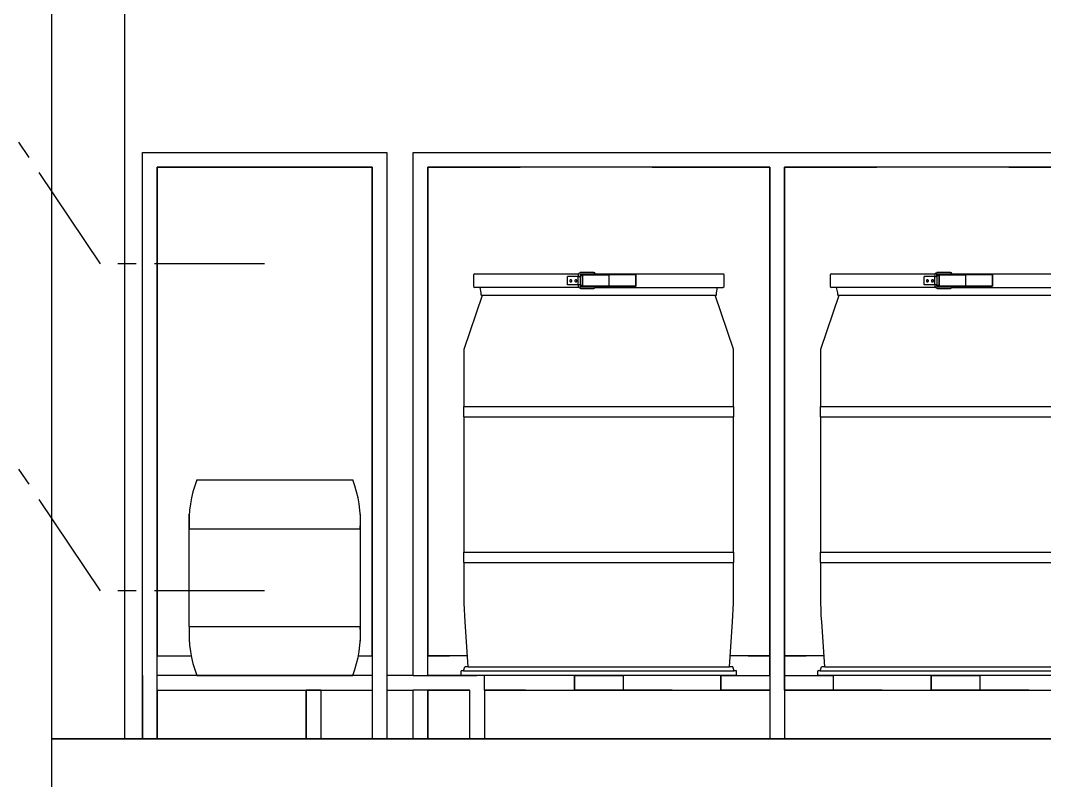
# Model space of a CAD drawing. Header units: millimetres. Extents: x 19989 to 114677, y -6335 to 49043.
# Drawn here: x 94696 to 96792, y 18031 to 19586 of the extents above; entities that cross this region are included whole.
import ezdxf

# ---------------------------------------------------------------- set-up
doc = ezdxf.new("R2010")
doc.units = ezdxf.units.MM
doc.header["$MEASUREMENT"] = 0
doc.linetypes.add('CENTER2', pattern=[1.125, 0.75, -0.125, 0.125, -0.125])
doc.layers.add('Edges', color=7, linetype='Continuous')

# ---------------------------------------------------------------- blocks, each defined once
blk = doc.blocks.new('plastic water drum ls')
at = {"layer": 'Edges'}
for p, q in [((-10.884, 17.568), (-11.019, 17.493)), ((-11.019, 17.493), (-11.019, 16.465)), ((-10.884, 17.568), (-1.769, 17.568)), ((-2.743, 16.624), (-2.743, 17.335)), ((-1.822, 17.335), (-2.743, 17.335)), ((-2.739, 17.328), (-2.739, 17.331)), ((-1.822, 16.624), (-1.822, 17.335)), ((-1.822, 17.335), (-1.776, 17.335)), ((-1.776, 17.54), (-1.771, 17.563)), ((-1.776, 17.335), (-1.776, 17.54)), ((-1.776, 17.335), (-1.652, 17.335)), ((-1.771, 17.563), (-1.769, 17.568)), ((-1.769, 17.568), (-1.765, 17.581)), ((-1.765, 17.581), (-1.758, 17.598)), ((-1.758, 17.598), (-1.749, 17.615)), ((-1.749, 17.615), (-1.738, 17.63)), ((-1.738, 17.63), (-1.726, 17.643)), ((-1.726, 17.643), (-1.713, 17.654)), ((-1.713, 17.654), (-1.698, 17.664)), ((-1.698, 17.664), (-1.683, 17.672)), ((-1.683, 17.672), (-1.666, 17.678)), ((-1.661, 17.525), (-1.683, 17.53)), ((-1.683, 17.53), (-1.683, 17.527)), ((-1.683, 17.527), (-1.661, 17.525)), ((-1.666, 17.678), (-1.656, 17.679)), ((-1.661, 17.525), (-1.654, 17.526)), ((-1.656, 17.679), (-1.637, 17.682)), ((-1.652, 17.525), (-1.654, 17.526)), ((-1.651, 17.53), (-1.652, 17.525)), ((-1.652, 17.525), (-1.652, 17.335)), ((-1.606, 17.335), (-1.652, 17.335)), ((-1.65, 17.533), (-1.651, 17.53)), ((-1.648, 17.537), (-1.65, 17.533)), ((-1.645, 17.54), (-1.648, 17.537)), ((-1.643, 17.543), (-1.645, 17.54)), ((-1.64, 17.545), (-1.643, 17.543)), ((-1.637, 17.547), (-1.641, 17.548)), ((-1.637, 17.547), (-1.64, 17.545)), ((-1.637, 17.682), (-1.628, 17.683)), ((-1.634, 17.549), (-1.637, 17.547)), ((-1.632, 17.549), (-1.634, 17.549)), ((-1.63, 17.55), (-1.632, 17.549)), ((-1.437, 17.55), (-1.63, 17.55)), ((-0.427, 17.683), (-1.628, 17.683)), ((-1.606, 16.624), (-1.606, 17.335)), ((-1.571, 17.51), (-1.572, 17.504)), ((-1.572, 17.504), (-1.572, 17.441)), ((-1.572, 17.504), (-1.567, 17.504)), ((-1.572, 17.441), (-1.567, 17.441)), ((-1.569, 17.516), (-1.571, 17.51)), ((-1.567, 17.51), (-1.571, 17.51)), ((-1.566, 17.521), (-1.569, 17.516)), ((-1.565, 17.516), (-1.569, 17.516)), ((-1.565, 17.516), (-1.567, 17.51)), ((-1.549, 17.51), (-1.567, 17.51)), ((-1.567, 17.51), (-1.567, 17.504)), ((-1.567, 17.504), (-1.567, 17.441)), ((-1.549, 17.504), (-1.567, 17.504)), ((-1.567, 17.441), (-1.549, 17.441)), ((-1.562, 17.525), (-1.566, 17.521)), ((-1.562, 17.521), (-1.566, 17.521)), ((-1.562, 17.521), (-1.565, 17.516)), ((-1.547, 17.516), (-1.565, 17.516)), ((-1.557, 17.528), (-1.562, 17.525)), ((-1.558, 17.525), (-1.562, 17.525)), ((-1.558, 17.525), (-1.562, 17.521)), ((-1.544, 17.521), (-1.562, 17.521)), ((-1.54, 17.525), (-1.558, 17.525)), ((-1.553, 17.528), (-1.557, 17.528)), ((-1.551, 17.529), (-1.553, 17.528)), ((-1.551, 17.529), (-1.542, 17.529)), ((-1.547, 17.516), (-1.549, 17.51)), ((-1.517, 17.51), (-1.549, 17.51)), ((-1.549, 17.51), (-1.549, 17.504)), ((-1.549, 17.504), (-1.549, 17.441)), ((-1.518, 17.504), (-1.549, 17.504)), ((-1.549, 17.441), (-1.518, 17.441)), ((-1.544, 17.521), (-1.547, 17.516)), ((-1.516, 17.516), (-1.547, 17.516)), ((-1.54, 17.525), (-1.544, 17.521)), ((-1.513, 17.521), (-1.544, 17.521)), ((-1.536, 17.528), (-1.542, 17.529)), ((-1.51, 17.525), (-1.54, 17.525)), ((-1.536, 17.528), (-1.531, 17.529)), ((-1.52, 17.529), (-1.531, 17.529)), ((-1.507, 17.528), (-1.52, 17.529)), ((-1.517, 17.51), (-1.518, 17.504)), ((-1.518, 17.504), (-1.476, 17.504)), ((-1.518, 17.504), (-1.518, 17.441)), ((-1.518, 17.441), (-1.476, 17.441)), ((-1.517, 17.51), (-1.516, 17.516)), ((-1.476, 17.51), (-1.517, 17.51)), ((-1.516, 17.516), (-1.513, 17.521)), ((-1.474, 17.516), (-1.516, 17.516)), ((-1.513, 17.521), (-1.51, 17.525)), ((-1.473, 17.521), (-1.513, 17.521)), ((-1.47, 17.525), (-1.51, 17.525)), ((-1.507, 17.528), (-1.503, 17.529)), ((-1.503, 17.529), (-1.488, 17.529)), ((-1.468, 17.528), (-1.488, 17.529)), ((-1.474, 17.516), (-1.476, 17.51)), ((-1.426, 17.51), (-1.476, 17.51)), ((-1.476, 17.51), (-1.476, 17.504)), ((-1.476, 17.504), (-1.476, 17.441)), ((-1.426, 17.504), (-1.476, 17.504)), ((-1.476, 17.441), (-1.451, 17.441)), ((-1.473, 17.521), (-1.474, 17.516)), ((-1.425, 17.516), (-1.474, 17.516)), ((-1.47, 17.525), (-1.473, 17.521)), ((0.869, 17.521), (-1.473, 17.521)), ((0.867, 17.525), (-1.47, 17.525)), ((-1.468, 17.528), (-1.465, 17.529)), ((-1.463, 17.529), (-1.465, 17.529)), ((-1.463, 17.539), (-1.452, 17.542)), ((-1.463, 17.529), (-1.463, 17.539)), ((-1.196, 17.539), (-1.463, 17.539)), ((-1.42, 17.528), (-1.463, 17.529)), ((-1.452, 17.542), (-1.441, 17.545)), ((-1.451, 17.441), (-1.451, 16.56)), ((-1.451, 17.441), (-1.426, 17.441)), ((-1.441, 17.545), (-1.438, 17.545)), ((-1.437, 17.55), (-1.438, 17.545)), ((-1.438, 17.545), (-1.43, 17.547)), ((-1.419, 17.549), (-1.437, 17.55)), ((-1.43, 17.547), (-1.419, 17.549)), ((-1.425, 17.516), (-1.426, 17.51)), ((-1.426, 17.51), (-1.426, 17.504)), ((-1.426, 17.51), (0.87, 17.51)), ((-1.426, 17.504), (-1.426, 17.441)), ((-1.426, 17.504), (0.871, 17.504)), ((-1.426, 17.441), (-1.426, 16.56)), ((-1.425, 17.516), (0.87, 17.516)), ((-1.42, 17.528), (-1.418, 17.529)), ((-1.419, 17.549), (-1.408, 17.551)), ((-1.196, 17.529), (-1.418, 17.529)), ((-1.408, 17.551), (-1.397, 17.553)), ((-1.397, 17.553), (-1.385, 17.554)), ((-1.385, 17.554), (-1.374, 17.555)), ((-1.374, 17.555), (-1.363, 17.556)), ((-1.363, 17.556), (-1.352, 17.556)), ((-1.352, 17.556), (-1.34, 17.556)), ((-1.335, 17.556), (-1.34, 17.556)), ((-1.335, 17.556), (-1.329, 17.556)), ((-1.329, 17.556), (-1.324, 17.556)), ((-1.324, 17.556), (-1.322, 17.556)), ((-1.322, 17.556), (-1.319, 17.556)), ((-1.319, 17.556), (-1.318, 17.556)), ((-1.318, 17.556), (-1.307, 17.556)), ((-1.307, 17.556), (-1.295, 17.556)), ((-1.295, 17.556), (-1.284, 17.555)), ((-1.284, 17.555), (-1.273, 17.554)), ((-1.273, 17.554), (-1.262, 17.553)), ((-1.262, 17.553), (-1.251, 17.551)), ((-1.24, 17.549), (-1.251, 17.551)), ((-0.443, 17.55), (-1.24, 17.549)), ((-1.24, 17.549), (-1.228, 17.547)), ((-1.228, 17.547), (-1.217, 17.545)), ((-1.217, 17.545), (-1.206, 17.542)), ((-1.206, 17.542), (-1.196, 17.539)), ((-1.196, 17.529), (-1.196, 17.539)), ((-1.145, 17.528), (-1.196, 17.529)), ((-1.144, 17.529), (-1.145, 17.528)), ((-1.144, 17.529), (-0.864, 17.528)), ((-0.864, 17.528), (-0.863, 17.529)), ((-0.578, 17.528), (-0.863, 17.529)), ((-0.863, 17.529), (-0.47, 17.529)), ((-0.47, 17.529), (-0.578, 17.528)), ((-0.47, 17.529), (-0.416, 17.529)), ((-0.431, 17.548), (-0.443, 17.55)), ((-0.43, 17.547), (-0.431, 17.548)), ((-0.427, 17.546), (-0.43, 17.547)), ((-0.397, 17.678), (-0.427, 17.683)), ((-0.424, 17.544), (-0.427, 17.546)), ((-0.422, 17.541), (-0.424, 17.544)), ((-0.419, 17.538), (-0.422, 17.541)), ((-0.418, 17.535), (-0.419, 17.538)), ((-0.416, 17.532), (-0.418, 17.535)), ((-0.416, 17.53), (-0.416, 17.532)), ((-0.416, 17.529), (-0.416, 17.53)), ((-0.416, 17.529), (-0.292, 17.529)), ((-0.378, 17.671), (-0.397, 17.678)), ((-0.361, 17.661), (-0.378, 17.671)), ((-0.346, 17.65), (-0.361, 17.661)), ((-0.332, 17.636), (-0.346, 17.65)), ((-0.32, 17.62), (-0.332, 17.636)), ((-0.31, 17.602), (-0.32, 17.62)), ((-0.302, 17.583), (-0.31, 17.602)), ((-0.298, 17.568), (-0.302, 17.583)), ((-0.295, 17.561), (-0.298, 17.568)), ((-0.298, 17.568), (10.884, 17.568)), ((-0.292, 17.529), (-0.295, 17.561)), ((0.291, 17.529), (-0.292, 17.529)), ((0.581, 17.528), (0.291, 17.529)), ((0.864, 17.529), (0.291, 17.529)), ((0.864, 17.529), (0.581, 17.528)), ((0.864, 17.529), (0.865, 17.528)), ((0.864, 17.529), (0.867, 17.528)), ((0.865, 17.528), (0.867, 17.525)), ((0.867, 17.528), (0.865, 17.528)), ((0.867, 17.528), (0.873, 17.529)), ((0.867, 17.525), (0.869, 17.521)), ((0.867, 17.525), (3.218, 17.525)), ((0.869, 17.521), (0.87, 17.516)), ((0.869, 17.521), (3.224, 17.521)), ((0.87, 17.516), (0.87, 17.515)), ((0.87, 17.516), (3.23, 17.516)), ((0.87, 17.515), (0.87, 17.51)), ((0.87, 17.51), (0.871, 17.504)), ((0.87, 17.51), (3.233, 17.51)), ((0.871, 17.504), (0.871, 16.493)), ((3.234, 17.504), (0.871, 17.504)), ((1.364, 17.529), (0.873, 17.529)), ((1.364, 17.529), (1.367, 17.528)), ((1.855, 17.529), (1.367, 17.528)), ((1.858, 17.528), (1.855, 17.529)), ((1.858, 17.528), (2.334, 17.529)), ((2.334, 17.529), (2.338, 17.528)), ((2.338, 17.528), (2.799, 17.529)), ((2.803, 17.528), (2.799, 17.529)), ((2.838, 17.528), (2.803, 17.528)), ((2.87, 17.529), (2.838, 17.528)), ((2.87, 17.529), (2.874, 17.528)), ((2.91, 17.528), (2.874, 17.528)), ((2.94, 17.529), (2.91, 17.528)), ((2.945, 17.528), (2.94, 17.529)), ((2.945, 17.528), (2.975, 17.529)), ((2.975, 17.529), (2.98, 17.528)), ((3.015, 17.528), (2.98, 17.528)), ((3.044, 17.529), (3.015, 17.528)), ((3.049, 17.528), (3.044, 17.529)), ((3.049, 17.528), (3.079, 17.529)), ((3.079, 17.529), (3.084, 17.528)), ((3.118, 17.528), (3.084, 17.528)), ((3.146, 17.529), (3.118, 17.528)), ((3.152, 17.528), (3.146, 17.529)), ((3.185, 17.528), (3.152, 17.528)), ((3.185, 17.528), (3.202, 17.529)), ((3.202, 17.529), (3.206, 17.529)), ((3.21, 17.528), (3.206, 17.529)), ((3.21, 17.528), (3.216, 17.528)), ((3.216, 17.528), (3.218, 17.525)), ((3.218, 17.525), (3.224, 17.521)), ((3.218, 17.525), (3.224, 17.525)), ((3.224, 17.525), (3.23, 17.521)), ((3.224, 17.521), (3.23, 17.521)), ((3.224, 17.521), (3.23, 17.516)), ((3.23, 17.521), (3.232, 17.521)), ((3.23, 17.516), (3.236, 17.516)), ((3.23, 17.516), (3.233, 17.51)), ((3.232, 17.521), (3.236, 17.516)), ((3.233, 17.51), (3.234, 17.504)), ((3.233, 17.51), (3.239, 17.51)), ((3.234, 17.504), (3.24, 17.504)), ((3.234, 17.504), (3.234, 16.493)), ((3.236, 17.516), (3.238, 17.516)), ((3.238, 17.516), (3.239, 17.51)), ((3.239, 17.51), (3.24, 17.504)), ((3.239, 17.51), (3.241, 17.51)), ((3.242, 17.504), (3.24, 17.504)), ((3.24, 17.504), (3.24, 16.493)), ((3.241, 17.51), (3.242, 17.504)), ((3.242, 17.504), (3.242, 16.493)), ((11.019, 17.493), (10.884, 17.568)), ((11.019, 16.465), (11.019, 17.493)), ((-11.019, 16.465), (-10.884, 16.39)), ((-10.436, 16.39), (-10.884, 16.39)), ((-10.346, 15.908), (-10.436, 16.39)), ((-1.739, 16.39), (-10.436, 16.39)), ((-1.822, 16.624), (-2.743, 16.624)), ((-2.55, 16.992), (-2.553, 16.966)), ((-2.553, 16.966), (-2.55, 16.94)), ((-2.541, 17.016), (-2.55, 16.992)), ((-2.55, 16.94), (-2.541, 16.916)), ((-2.527, 17.036), (-2.541, 17.016)), ((-2.541, 16.916), (-2.527, 16.896)), ((-2.51, 17.052), (-2.527, 17.036)), ((-2.527, 16.896), (-2.51, 16.88)), ((-2.489, 17.062), (-2.51, 17.052)), ((-2.51, 16.88), (-2.489, 16.87)), ((-2.466, 17.066), (-2.489, 17.062)), ((-2.489, 16.87), (-2.466, 16.867)), ((-2.461, 17.066), (-2.466, 17.066)), ((-2.461, 16.867), (-2.466, 16.867)), ((-2.444, 17.062), (-2.461, 17.066)), ((-2.461, 16.867), (-2.444, 16.87)), ((-2.423, 17.052), (-2.444, 17.062)), ((-2.439, 17.062), (-2.444, 17.062)), ((-2.444, 16.87), (-2.423, 16.88)), ((-2.444, 16.87), (-2.439, 16.87)), ((-2.418, 17.052), (-2.439, 17.062)), ((-2.439, 16.87), (-2.418, 16.88)), ((-2.405, 17.036), (-2.423, 17.052)), ((-2.423, 16.88), (-2.405, 16.896)), ((-2.4, 17.036), (-2.418, 17.052)), ((-2.418, 16.88), (-2.4, 16.896)), ((-2.391, 17.016), (-2.405, 17.036)), ((-2.405, 16.896), (-2.391, 16.916)), ((-2.386, 17.016), (-2.4, 17.036)), ((-2.4, 16.896), (-2.386, 16.916)), ((-2.383, 16.992), (-2.391, 17.016)), ((-2.391, 16.916), (-2.383, 16.94)), ((-2.378, 16.992), (-2.386, 17.016)), ((-2.386, 16.916), (-2.378, 16.94)), ((-2.38, 16.966), (-2.383, 16.992)), ((-2.383, 16.94), (-2.38, 16.966)), ((-2.375, 16.966), (-2.378, 16.992)), ((-2.378, 16.94), (-2.375, 16.966)), ((-2.101, 16.992), (-2.104, 16.966)), ((-2.104, 16.966), (-2.101, 16.94)), ((-2.092, 17.016), (-2.101, 16.992)), ((-2.101, 16.94), (-2.092, 16.916)), ((-2.079, 17.036), (-2.092, 17.016)), ((-2.092, 16.916), (-2.079, 16.896)), ((-2.061, 17.052), (-2.079, 17.036)), ((-2.079, 16.896), (-2.061, 16.88)), ((-2.04, 17.062), (-2.061, 17.052)), ((-2.061, 16.88), (-2.04, 16.87)), ((-2.018, 17.066), (-2.04, 17.062)), ((-2.04, 16.87), (-2.018, 16.867)), ((-2.012, 17.066), (-2.018, 17.066)), ((-2.012, 16.867), (-2.018, 16.867)), ((-1.995, 17.062), (-2.012, 17.066)), ((-2.012, 16.867), (-1.995, 16.87)), ((-1.974, 17.052), (-1.995, 17.062)), ((-1.99, 17.062), (-1.995, 17.062)), ((-1.995, 16.87), (-1.974, 16.88)), ((-1.995, 16.87), (-1.99, 16.87)), ((-1.969, 17.052), (-1.99, 17.062)), ((-1.99, 16.87), (-1.969, 16.88)), ((-1.956, 17.036), (-1.974, 17.052)), ((-1.974, 16.88), (-1.956, 16.896)), ((-1.951, 17.036), (-1.969, 17.052)), ((-1.969, 16.88), (-1.951, 16.896)), ((-1.943, 17.016), (-1.956, 17.036)), ((-1.956, 16.896), (-1.943, 16.916)), ((-1.938, 17.016), (-1.951, 17.036)), ((-1.951, 16.896), (-1.938, 16.916)), ((-1.934, 16.992), (-1.943, 17.016)), ((-1.943, 16.916), (-1.934, 16.94)), ((-1.929, 16.992), (-1.938, 17.016)), ((-1.938, 16.916), (-1.929, 16.94)), ((-1.931, 16.966), (-1.934, 16.992)), ((-1.934, 16.94), (-1.931, 16.966)), ((-1.926, 16.966), (-1.929, 16.992)), ((-1.929, 16.94), (-1.926, 16.966)), ((-1.776, 16.624), (-1.822, 16.624)), ((-1.776, 16.506), (-1.776, 16.624)), ((-1.652, 16.624), (-1.776, 16.624)), ((-1.773, 16.48), (-1.776, 16.506)), ((-1.767, 16.453), (-1.773, 16.48)), ((-1.759, 16.428), (-1.767, 16.453)), ((-1.748, 16.405), (-1.759, 16.428)), ((-1.739, 16.39), (-1.748, 16.405)), ((-1.734, 16.383), (-1.739, 16.39)), ((-1.718, 16.363), (-1.734, 16.383)), ((-1.7, 16.346), (-1.718, 16.363)), ((-1.681, 16.331), (-1.7, 16.346)), ((-1.66, 16.32), (-1.681, 16.331)), ((-1.638, 16.311), (-1.66, 16.32)), ((-1.652, 16.624), (-1.652, 16.514)), ((-1.606, 16.624), (-1.652, 16.624)), ((-1.652, 16.514), (-1.651, 16.503)), ((-1.651, 16.503), (-1.649, 16.493)), ((-1.649, 16.493), (-1.646, 16.484)), ((-1.646, 16.484), (-1.641, 16.474)), ((-1.641, 16.474), (-1.636, 16.466)), ((-1.615, 16.306), (-1.638, 16.311)), ((-1.636, 16.466), (-1.63, 16.458)), ((-1.63, 16.458), (-1.623, 16.452)), ((-1.623, 16.452), (-1.616, 16.446)), ((-1.616, 16.446), (-1.607, 16.441)), ((-1.615, 16.306), (-1.606, 16.305)), ((-1.607, 16.441), (-1.599, 16.438)), ((-1.606, 16.305), (-1.584, 16.303)), ((-1.599, 16.438), (-1.594, 16.437)), ((-1.594, 16.437), (-1.589, 16.437)), ((-1.589, 16.437), (-1.444, 16.437)), ((-1.584, 16.303), (-0.467, 16.303)), ((-1.572, 16.56), (-1.567, 16.56)), ((-1.572, 16.56), (-1.572, 16.493)), ((-1.572, 16.493), (-1.571, 16.487)), ((-1.572, 16.493), (-1.567, 16.493)), ((-1.567, 16.487), (-1.571, 16.487)), ((-1.569, 16.481), (-1.571, 16.487)), ((-1.565, 16.481), (-1.569, 16.481)), ((-1.566, 16.476), (-1.569, 16.481)), ((-1.567, 16.56), (-1.567, 16.493)), ((-1.549, 16.56), (-1.567, 16.56)), ((-1.567, 16.493), (-1.567, 16.487)), ((-1.549, 16.493), (-1.567, 16.493)), ((-1.565, 16.481), (-1.567, 16.487)), ((-1.549, 16.487), (-1.567, 16.487)), ((-1.562, 16.476), (-1.566, 16.476)), ((-1.562, 16.472), (-1.566, 16.476)), ((-1.562, 16.476), (-1.565, 16.481)), ((-1.547, 16.481), (-1.565, 16.481)), ((-1.558, 16.472), (-1.562, 16.476)), ((-1.544, 16.476), (-1.562, 16.476)), ((-1.558, 16.472), (-1.562, 16.472)), ((-1.557, 16.47), (-1.562, 16.472)), ((-1.54, 16.472), (-1.558, 16.472)), ((-1.553, 16.47), (-1.557, 16.47)), ((-1.551, 16.469), (-1.553, 16.47)), ((-1.551, 16.469), (-1.548, 16.469)), ((-1.549, 16.56), (-1.549, 16.493)), ((-1.518, 16.56), (-1.549, 16.56)), ((-1.549, 16.493), (-1.518, 16.493)), ((-1.549, 16.493), (-1.549, 16.487)), ((-1.549, 16.487), (-1.547, 16.481)), ((-1.517, 16.487), (-1.549, 16.487)), ((-1.548, 16.469), (-1.536, 16.47)), ((-1.547, 16.481), (-1.544, 16.476)), ((-1.516, 16.481), (-1.547, 16.481)), ((-1.544, 16.476), (-1.54, 16.472)), ((-1.513, 16.476), (-1.544, 16.476)), ((-1.51, 16.472), (-1.54, 16.472)), ((-1.536, 16.47), (-1.531, 16.469)), ((-1.531, 16.469), (-1.507, 16.47)), ((-1.518, 16.56), (-1.518, 16.493)), ((-1.476, 16.56), (-1.518, 16.56)), ((-1.518, 16.493), (-1.517, 16.487)), ((-1.518, 16.493), (-1.476, 16.493)), ((-1.516, 16.481), (-1.517, 16.487)), ((-1.476, 16.487), (-1.517, 16.487)), ((-1.513, 16.476), (-1.516, 16.481)), ((-1.474, 16.481), (-1.516, 16.481)), ((-1.51, 16.472), (-1.513, 16.476)), ((-1.473, 16.476), (-1.513, 16.476)), ((-1.47, 16.472), (-1.51, 16.472)), ((-1.507, 16.47), (-1.503, 16.469)), ((-1.503, 16.469), (-1.468, 16.47)), ((-1.476, 16.56), (-1.476, 16.493)), ((-1.451, 16.56), (-1.476, 16.56)), ((-1.476, 16.493), (-1.476, 16.487)), ((-1.426, 16.493), (-1.476, 16.493)), ((-1.426, 16.487), (-1.476, 16.487)), ((-1.474, 16.481), (-1.476, 16.487)), ((-1.425, 16.481), (-1.474, 16.481)), ((-1.473, 16.476), (-1.474, 16.481)), ((-1.47, 16.472), (-1.473, 16.476)), ((-1.473, 16.476), (0.869, 16.476)), ((0.867, 16.472), (-1.47, 16.472)), ((-1.468, 16.47), (-1.465, 16.469)), ((-1.465, 16.469), (-1.463, 16.469)), ((-1.463, 16.469), (-1.463, 16.458)), ((-1.463, 16.469), (-1.447, 16.469)), ((-1.463, 16.458), (-1.452, 16.455)), ((-1.196, 16.458), (-1.463, 16.458)), ((-1.452, 16.455), (-1.448, 16.455)), ((-1.426, 16.56), (-1.451, 16.56)), ((-1.448, 16.455), (-1.444, 16.437)), ((-1.448, 16.455), (-1.441, 16.453)), ((-1.447, 16.469), (-1.445, 16.469)), ((-1.42, 16.47), (-1.445, 16.469)), ((-1.444, 16.437), (-0.479, 16.437)), ((-1.441, 16.453), (-1.43, 16.45)), ((-1.43, 16.45), (-1.419, 16.448)), ((-1.426, 16.56), (-1.426, 16.493)), ((-1.426, 16.493), (-1.426, 16.487)), ((-1.426, 16.493), (0.871, 16.493)), ((-1.426, 16.487), (-1.425, 16.481)), ((0.87, 16.487), (-1.426, 16.487)), ((-1.425, 16.481), (0.87, 16.481)), ((-1.42, 16.47), (-1.418, 16.469)), ((-1.419, 16.448), (-1.408, 16.446)), ((-1.418, 16.469), (-1.414, 16.469)), ((-1.414, 16.469), (-1.396, 16.469)), ((-1.408, 16.446), (-1.397, 16.445)), ((-1.397, 16.445), (-1.385, 16.443)), ((-1.396, 16.469), (-1.331, 16.469)), ((-1.385, 16.443), (-1.374, 16.442)), ((-1.374, 16.442), (-1.363, 16.442)), ((-1.363, 16.442), (-1.352, 16.441)), ((-1.352, 16.441), (-1.34, 16.441)), ((-1.335, 16.441), (-1.34, 16.441)), ((-1.335, 16.441), (-1.329, 16.441)), ((-1.331, 16.469), (-1.329, 16.469)), ((-1.329, 16.469), (-1.298, 16.469)), ((-1.329, 16.441), (-1.324, 16.441)), ((-1.324, 16.441), (-1.322, 16.441)), ((-1.322, 16.441), (-1.319, 16.441)), ((-1.319, 16.441), (-1.318, 16.441)), ((-1.318, 16.441), (-1.307, 16.441)), ((-1.307, 16.441), (-1.295, 16.442)), ((-1.298, 16.469), (-1.262, 16.469)), ((-1.295, 16.442), (-1.284, 16.442)), ((-1.284, 16.442), (-1.273, 16.443)), ((-1.273, 16.443), (-1.262, 16.445)), ((-1.247, 16.469), (-1.262, 16.469)), ((-1.262, 16.445), (-1.251, 16.446)), ((-1.251, 16.446), (-1.24, 16.448)), ((-1.247, 16.469), (-1.213, 16.469)), ((-1.24, 16.448), (-1.228, 16.45)), ((-1.228, 16.45), (-1.217, 16.453)), ((-1.217, 16.453), (-1.206, 16.455)), ((-1.213, 16.469), (-1.211, 16.469)), ((-1.211, 16.469), (-1.196, 16.469)), ((-1.206, 16.455), (-1.196, 16.458)), ((-1.196, 16.469), (-1.145, 16.47)), ((-1.196, 16.469), (-1.196, 16.458)), ((-1.144, 16.469), (-1.145, 16.47)), ((-1.144, 16.469), (-1.029, 16.469)), ((-0.864, 16.47), (-1.029, 16.469)), ((-0.864, 16.47), (-0.863, 16.469)), ((-0.863, 16.469), (-0.759, 16.469)), ((-0.578, 16.47), (-0.759, 16.469)), ((-0.759, 16.469), (-0.488, 16.469)), ((-0.488, 16.469), (-0.578, 16.47)), ((-0.488, 16.469), (-0.425, 16.469)), ((-0.479, 16.437), (-0.469, 16.438)), ((-0.469, 16.438), (-0.461, 16.439)), ((-0.467, 16.303), (-0.446, 16.305)), ((-0.461, 16.439), (-0.453, 16.442)), ((-0.453, 16.442), (-0.446, 16.447)), ((-0.446, 16.447), (-0.439, 16.452)), ((-0.446, 16.305), (-0.423, 16.31)), ((-0.439, 16.452), (-0.433, 16.458)), ((-0.433, 16.458), (-0.427, 16.466)), ((-0.427, 16.466), (-0.425, 16.469)), ((-0.425, 16.469), (-0.295, 16.469)), ((-0.423, 16.31), (-0.401, 16.319)), ((-0.401, 16.319), (-0.38, 16.331)), ((-0.38, 16.331), (-0.361, 16.346)), ((-0.361, 16.346), (-0.343, 16.364)), ((-0.343, 16.364), (-0.328, 16.384)), ((-0.328, 16.384), (-0.325, 16.39)), ((-0.325, 16.39), (-0.315, 16.407)), ((-0.325, 16.39), (10.436, 16.39)), ((-0.315, 16.407), (-0.305, 16.431)), ((-0.305, 16.431), (-0.297, 16.457)), ((-0.297, 16.457), (-0.295, 16.469)), ((-0.295, 16.469), (0.329, 16.469)), ((0.581, 16.47), (0.329, 16.469)), ((0.329, 16.469), (0.583, 16.469)), ((0.583, 16.469), (0.581, 16.47)), ((0.865, 16.469), (0.583, 16.469)), ((0.865, 16.47), (0.867, 16.472)), ((0.865, 16.469), (0.865, 16.47)), ((0.867, 16.469), (0.865, 16.47)), ((0.865, 16.469), (0.867, 16.469)), ((0.867, 16.472), (0.869, 16.476)), ((3.218, 16.472), (0.867, 16.472)), ((0.867, 16.469), (0.868, 16.47)), ((0.868, 16.47), (0.873, 16.469)), ((0.869, 16.476), (0.87, 16.481)), ((3.224, 16.476), (0.869, 16.476)), ((0.871, 16.493), (0.87, 16.487)), ((0.87, 16.483), (0.87, 16.487)), ((3.233, 16.487), (0.87, 16.487)), ((0.87, 16.481), (0.87, 16.483)), ((3.23, 16.481), (0.87, 16.481)), ((3.234, 16.493), (0.871, 16.493)), ((0.873, 16.469), (1.364, 16.469)), ((1.364, 16.469), (1.367, 16.47)), ((1.825, 16.469), (1.367, 16.47)), ((1.825, 16.469), (1.855, 16.469)), ((1.855, 16.469), (1.858, 16.47)), ((2.301, 16.469), (1.858, 16.47)), ((2.301, 16.469), (2.334, 16.469)), ((2.334, 16.469), (2.338, 16.47)), ((2.338, 16.47), (2.799, 16.469)), ((2.803, 16.47), (2.799, 16.469)), ((2.808, 16.469), (2.803, 16.47)), ((2.808, 16.469), (2.834, 16.469)), ((2.834, 16.469), (2.838, 16.47)), ((2.874, 16.469), (2.838, 16.47)), ((2.907, 16.469), (2.874, 16.469)), ((2.907, 16.469), (2.91, 16.47)), ((2.94, 16.469), (2.91, 16.47)), ((2.945, 16.47), (2.94, 16.469)), ((2.974, 16.469), (2.945, 16.47)), ((2.974, 16.469), (2.98, 16.47)), ((2.98, 16.47), (3.008, 16.469)), ((3.008, 16.469), (3.01, 16.469)), ((3.01, 16.469), (3.015, 16.47)), ((3.015, 16.47), (3.044, 16.469)), ((3.049, 16.47), (3.044, 16.469)), ((3.075, 16.469), (3.049, 16.47)), ((3.084, 16.47), (3.075, 16.469)), ((3.113, 16.469), (3.084, 16.47)), ((3.118, 16.47), (3.113, 16.469)), ((3.118, 16.47), (3.128, 16.469)), ((3.128, 16.469), (3.146, 16.469)), ((3.146, 16.469), (3.152, 16.47)), ((3.16, 16.469), (3.152, 16.47)), ((3.16, 16.469), (3.176, 16.469)), ((3.176, 16.469), (3.185, 16.47)), ((3.185, 16.47), (3.189, 16.469)), ((3.206, 16.469), (3.189, 16.469)), ((3.206, 16.469), (3.21, 16.47)), ((3.21, 16.47), (3.216, 16.47)), ((3.216, 16.47), (3.218, 16.472)), ((3.218, 16.472), (3.224, 16.476)), ((3.218, 16.472), (3.224, 16.472)), ((3.224, 16.476), (3.23, 16.481)), ((3.224, 16.476), (3.23, 16.476)), ((3.224, 16.472), (3.23, 16.476)), ((3.23, 16.481), (3.233, 16.487)), ((3.23, 16.481), (3.236, 16.481)), ((3.23, 16.476), (3.232, 16.476)), ((3.232, 16.476), (3.236, 16.481)), ((3.234, 16.493), (3.233, 16.487)), ((3.233, 16.487), (3.239, 16.487)), ((3.234, 16.493), (3.24, 16.493)), ((3.236, 16.481), (3.238, 16.481)), ((3.238, 16.481), (3.239, 16.487)), ((3.24, 16.493), (3.239, 16.487)), ((3.239, 16.487), (3.241, 16.487)), ((3.242, 16.493), (3.24, 16.493)), ((3.242, 16.493), (3.241, 16.487)), ((10.346, 15.908), (10.436, 16.39)), ((10.436, 16.39), (10.884, 16.39)), ((10.884, 16.39), (11.019, 16.465)), ((-11.821, 10.97), (-10.213, 15.709)), ((-10.346, 15.709), (-10.346, 15.908)), ((-10.346, 15.709), (-10.213, 15.709)), ((-10.213, 15.709), (10.213, 15.709)), ((10.213, 15.709), (10.346, 15.709)), ((11.821, 10.97), (10.213, 15.709)), ((10.346, 15.709), (10.346, 15.908)), ((-11.821, 5.939), (-11.821, 10.97)), ((11.821, 5.939), (11.821, 10.97)), ((-11.87, 5.015), (-11.87, 5.939)), ((-11.821, 5.939), (-11.87, 5.939)), ((-11.821, 5.939), (11.821, 5.939)), ((11.87, 5.939), (11.821, 5.939)), ((11.87, 5.015), (11.87, 5.939)), ((-11.87, 5.015), (-11.821, 5.015)), ((-11.821, -6.85), (-11.821, 5.015)), ((-11.821, 5.015), (11.821, 5.015)), ((11.821, 5.015), (11.87, 5.015)), ((11.821, -6.85), (11.821, 5.015)), ((-11.87, -7.774), (-11.87, -6.85)), ((-11.821, -6.85), (-11.87, -6.85)), ((-11.821, -6.85), (11.821, -6.85)), ((11.87, -6.85), (11.821, -6.85)), ((11.87, -7.774), (11.87, -6.85)), ((-11.87, -7.774), (-11.821, -7.774)), ((-11.821, -11.353), (-11.821, -7.774)), ((-11.821, -7.774), (11.821, -7.774)), ((11.821, -7.774), (11.87, -7.774)), ((11.821, -11.353), (11.821, -7.774)), ((-11.811, -11.896), (-11.821, -11.353)), ((11.811, -11.896), (11.821, -11.353)), ((-11.784, -12.437), (-11.811, -11.896)), ((-11.738, -12.978), (-11.784, -12.437)), ((11.738, -12.978), (11.784, -12.437)), ((11.784, -12.437), (11.811, -11.896)), ((-11.481, -16.923), (-11.738, -12.978)), ((11.481, -16.923), (11.738, -12.978)), ((-11.878, -17.277), (-11.777, -16.923)), ((-11.481, -16.923), (-11.777, -16.923)), ((-11.481, -16.923), (11.481, -16.923)), ((11.777, -16.923), (11.481, -16.923)), ((11.878, -17.277), (11.777, -16.923)), ((-12.083, -17.683), (-12.083, -17.277)), ((-11.878, -17.277), (-12.083, -17.277)), ((12.083, -17.683), (-12.083, -17.683)), ((-11.878, -17.277), (11.878, -17.277)), ((12.083, -17.277), (11.878, -17.277)), ((12.083, -17.683), (12.083, -17.277))]:
    blk.add_line(p, q, dxfattribs=at)

msp = doc.modelspace()

# ---------------------------------------------------------------- linework, layer by layer
at = {"linetype": 'CENTER2'}
for points in [[(94759.4, 21141.2), (94759.4, 18116.2)], [(94909.4, 20941.2), (94909.4, 18116.2)], [(95611.2, 18286.2), (95530.1, 18286.2)], [(96341.2, 18286.2), (96260.1, 18286.2)], [(97909.4, 18116.2), (94759.4, 18116.2)], [(94759.4, 18116.2), (94759.4, 17116.2), (97909.4, 17116.2), (97909.4, 18116.2)], [(94759.4, 18116.2), (97759.4, 18116.2)], [(94759.4, 18116.2), (97759.4, 18116.2)]]:
    msp.add_lwpolyline(points, dxfattribs=at)
at = {"color": 116, "linetype": 'CENTER2', "ltscale": 300, "true_color": 0x136734}
for points in [[(95195.7, 19088), (94860, 19088), (94569.6, 19520.9), (93669.5, 19520.9)], [(95195.7, 18419.3), (94860, 18419.3), (94569.6, 18852.3), (94077.1, 18852.3)]]:
    msp.add_lwpolyline(points, dxfattribs=at)
for points in [[(94946.1, 18116.2), (94946.1, 19316.2), (95446.1, 19316.2), (95446.1, 18116.2)], [(95500.1, 18246.2), (95500.1, 19316.2), (95719.4, 19316.2)], [(95719.4, 19316.2), (95989.4, 19316.2)], [(95989.4, 19316.2), (96260.1, 19316.2)], [(96230.1, 19316.2), (96449.4, 19316.2)], [(96449.4, 19316.2), (96719.4, 19316.2)], [(96719.4, 19316.2), (96990.1, 19316.2), (96990.1, 18116.2)], [(94976.1, 18116.2), (94976.1, 19286.2), (95416.1, 19286.2), (95416.1, 18116.2)], [(94976.1, 19286.2), (94976.1, 18286.2), (95045.6, 18286.2)], [(95387.8, 18286.2), (95416.1, 18286.2), (95416.1, 19286.2), (94976.1, 19286.2)], [(95530.1, 18246.2), (95530.1, 19286.2), (95719.4, 19286.2)], [(96230.1, 18286.2), (96230.1, 19286.2), (95530.1, 19286.2), (95530.1, 18286.2), (95574.7, 18286.2)], [(95989.4, 19286.2), (95719.4, 19286.2)], [(95989.4, 19286.2), (96230.1, 19286.2), (96230.1, 18116.2)], [(96230.1, 18246.2), (96230.1, 19286.2)], [(96260.1, 19286.2), (96260.1, 18116.2)], [(96260.1, 18246.2), (96260.1, 19286.2), (96449.4, 19286.2)], [(96960.1, 18286.2), (96960.1, 19286.2), (96260.1, 19286.2), (96260.1, 18286.2), (96304.7, 18286.2)], [(96719.4, 19286.2), (96449.4, 19286.2)], [(96719.4, 19286.2), (96960.1, 19286.2), (96960.1, 18116.2)], [(95057.2, 18646.2), (95376.2, 18646.2)], [(95057.2, 18646.2), (95376.2, 18646.2)], [(95041.7, 18346.2), (95041.7, 18576.2)], [(95391.7, 18576.2), (95391.7, 18316.2)], [(95041.7, 18546.2), (95391.7, 18546.2)], [(95041.7, 18346.2), (95391.7, 18346.2)], [(95402.4, 18286.2), (95416.1, 18286.2)], [(95530.1, 18286.2), (95574.7, 18286.2)], [(96230.1, 18286.2), (96149.1, 18286.2)], [(96185.5, 18286.2), (96230.1, 18286.2)], [(96185.5, 18286.2), (96230.1, 18286.2)], [(96260.1, 18286.2), (96304.7, 18286.2)], [(94946.1, 18246.2), (94946.1, 18216.2)], [(94946.1, 18246.2), (94946.1, 18216.2)], [(95416.1, 18246.2), (94976.1, 18246.2)], [(95057.2, 18246.2), (95376.2, 18246.2)], [(95057.2, 18246.2), (95376.2, 18246.2)], [(95500.1, 18246.2), (95446.1, 18246.2)], [(95500.1, 18246.2), (95530.1, 18246.2)], [(95646.1, 18216.2), (95646.1, 18246.2), (95530.1, 18246.2)], [(95530.1, 18246.2), (95630.1, 18246.2)], [(95530.1, 18246.2), (95630.1, 18246.2)], [(95830.1, 18246.2), (95830.1, 18216.2)], [(95830.1, 18246.2), (95930.1, 18246.2)], [(96030.1, 18216.2), (95830.1, 18216.2), (95830.1, 18246.2)], [(95930.1, 18246.2), (95930.1, 18216.2)], [(96130.1, 18246.2), (96130.1, 18216.2)], [(96130.1, 18246.2), (96230.1, 18246.2)], [(96230.1, 18216.2), (96130.1, 18216.2), (96130.1, 18246.2)], [(96230.1, 18246.2), (96230.1, 18116.2)], [(96260.1, 18246.2), (96260.1, 18116.2)], [(96260.1, 18246.2), (96360.1, 18246.2)], [(96460.1, 18216.2), (96260.1, 18216.2), (96260.1, 18246.2)], [(96360.1, 18246.2), (96360.1, 18216.2)], [(96560.1, 18246.2), (96560.1, 18216.2)], [(96560.1, 18246.2), (96660.1, 18246.2)], [(96760.1, 18216.2), (96560.1, 18216.2), (96560.1, 18246.2)], [(96660.1, 18246.2), (96660.1, 18216.2)], [(94946.1, 18216.2), (94946.1, 18116.2)], [(94946.1, 18116.2), (94946.1, 18216.2)], [(94976.1, 18216.2), (95416.1, 18216.2)], [(94976.1, 18216.2), (95416.1, 18216.2)], [(94976.1, 18216.2), (94976.1, 18116.2)], [(95281.1, 18216.2), (95281.1, 18116.2)], [(95281.1, 18116.2), (95281.1, 18216.2)], [(95311.1, 18216.2), (95281.1, 18216.2)], [(95311.1, 18216.2), (95311.1, 18116.2)], [(95446.1, 18216.2), (95500.1, 18216.2)], [(95446.1, 18216.2), (95500.1, 18216.2)], [(95500.1, 18116.2), (95500.1, 18216.2)], [(95534.3, 18216.2), (95500.1, 18216.2)], [(95530.1, 18216.2), (95616.1, 18216.2)], [(95530.1, 18216.2), (95616.1, 18216.2)], [(95530.1, 18116.2), (95530.1, 18216.2)], [(95530.1, 18216.2), (95616.1, 18216.2)], [(95530.1, 18216.2), (95530.1, 18116.2)], [(95530.1, 18216.2), (95530.1, 18116.2)], [(95616.1, 18216.2), (95530.1, 18216.2)], [(95616.1, 18116.2), (95616.1, 18216.2)], [(95646.1, 18216.2), (95646.1, 18116.2)], [(95646.1, 18216.2), (95646.1, 18116.2)], [(95646.1, 18216.2), (96230.1, 18216.2)], [(95730.1, 18216.2), (95646.1, 18216.2)], [(96230.1, 18216.2), (96230.1, 18116.2)], [(96260.1, 18216.2), (96960.1, 18216.2)], [(96260.1, 18216.2), (96260.1, 18116.2)], [(94976.1, 18116.2), (94946.1, 18116.2)], [(94946.1, 18116.2), (94976.1, 18116.2)], [(95281.1, 18116.2), (95311.1, 18116.2)], [(95446.1, 18116.2), (95416.1, 18116.2)], [(95530.1, 18116.2), (95500.1, 18116.2)], [(95530.1, 18116.2), (96230.1, 18116.2)], [(95530.1, 18116.2), (96230.1, 18116.2)], [(95616.1, 18116.2), (95646.1, 18116.2)], [(96260.1, 18116.2), (96230.1, 18116.2)], [(96260.1, 18116.2), (96960.1, 18116.2)]]:
    msp.add_lwpolyline(points)
for centre, start, end in [((95275.6, 18561.2), 158.737, 183.6693), ((95157.8, 18561.2), 356.3307, 21.263), ((95275.6, 18331.2), 176.3307, 201.263), ((95157.8, 18331.2), 338.737, 3.6693)]:
    msp.add_arc(centre, 234.4, start, end)

# ---------------------------------------------------------------- block references
at = {"xscale": 23.29904138101032, "yscale": 23.29904138101032, "zscale": 23.29904138101032}
for p in [(95880.1, 18658.2), (96610.1, 18658.2)]:
    msp.add_blockref('plastic water drum ls', p, dxfattribs=at)

doc.saveas('drawing.dxf')
